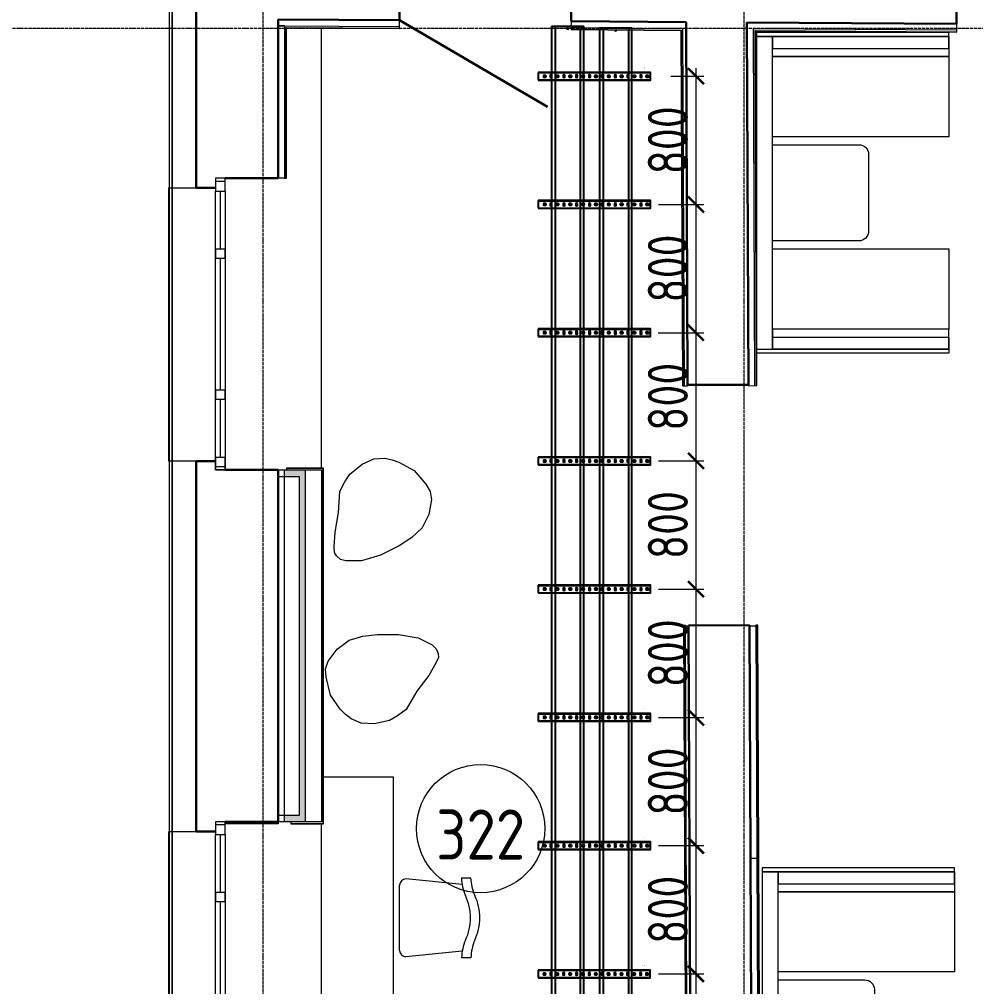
# Model space of a CAD drawing. Header units: millimetres. Extents: x -42533 to 645315, y 3457 to 82611.
# Drawn here: x 324874 to 330840, y 57040 to 63076 of the extents above; entities that cross this region are included whole.
import ezdxf
from ezdxf.enums import TextEntityAlignment as Align

# ---------------------------------------------------------------- set-up
doc = ezdxf.new("R2018")
doc.units = ezdxf.units.MM
doc.linetypes.add('ADSK_Линия сетки', pattern=[25, 20, -2.5, 0, -2.5])
for name, color, linetype in [('00_00_потолок_Панели из стали', 7, 'Continuous'), ('ЭОМ_Лотки авар.', 1, 'Continuous'), ('ЭОМ_Лотки рабочие', 5, 'Continuous')]:
    doc.layers.add(name, color=color, linetype=linetype)
for name, color, linetype, lineweight in [('_ Окна', 7, 'Continuous', 9), ('Аннотация', 7, 'Continuous', 18), ('Двери', 7, 'Continuous', 9), ('Окна', 7, 'Continuous', 9), ('Оси', 253, 'Continuous', 9), ('Перекрытие', 7, 'Continuous', 18), ('Стены внутренние', 7, 'Continuous', 18), ('Стены наружные', 7, 'Continuous', 18), ('Стены несущие', 7, 'Continuous', 30), ('Стены отделка', 7, 'Continuous', 30), ('Стены штриховка', 7, 'Continuous', 9), ('ТХ', 5, 'Continuous', 0), ('ШТРИХОВКА', 252, 'Continuous', 15)]:
    doc.layers.add(name, color=color, linetype=linetype, lineweight=lineweight)
doc.layers.add('Линии', color=7, linetype='Continuous', lineweight=9, true_color=0x00a600)
doc.styles.add('GOST Common', font='GOST_Common.ttf', dxfattribs={"width": 0.9, "height": 350})
doc.styles.get("Standard").update_dxf_attribs({"font": 'arial.ttf'})
doc.styles.add('М2', font='isocpeur.ttf', dxfattribs={"width": 0.8})
doc.dimstyles.new('М2-100', dxfattribs={"dimtxt": 250, "dimasz": 100, "dimexe": 50, "dimexo": 50, "dimgap": 50, "dimtad": 1, "dimdec": 0, "dimzin": 1, "dimtxsty": 'М2', "dimblk": 'ARCHTICK', "dimcen": 2.5, "dimdle": 50, "dimclre": 256, "dimclrt": 256, "dimadec": 0, "dimazin": 0, "dimtfac": 1, "dimtdec": 0, "dimtix": 1, "dimtmove": 1, "dimatfit": 3, "dimldrblk": 'NONE', "dimfxl": 1, "dimtolj": 1, "dimlwd": 9, "dimlwe": 9, "dimarcsym": 1})

# ---------------------------------------------------------------- blocks, each defined once
blk = doc.blocks.new('ТХ 3 этаж')
at = {"layer": 'ТХ', "color": 8}
for p, q in [((54608.9, 31241.8), (54257.6, 31277.4)), ((54604.4, 31284.5), (54662.2, 31284.5)), ((54218.1, 30831.8), (54218.1, 31237.8)), ((54608.9, 30827.7), (54257.6, 30792.2)), ((54662.5, 30785.3), (54605, 30785.3))]:
    blk.add_line(p, q, dxfattribs=at)
for points in [[(57643.6, 36534), (57643.6, 36559), (56443.6, 36559), (56443.6, 36534)], [(56543.6, 35909), (56543.6, 36409), (57643.6, 36409), (57643.6, 35909)], [(56543.6, 34709), (56543.6, 35209), (57643.6, 35209), (57643.6, 34709)], [(57643.6, 34584), (57643.6, 34559), (56443.6, 34559), (56443.6, 34584)], [(57679.6, 31322.5), (57679.6, 31347.5), (56479.6, 31347.5), (56479.6, 31322.5)], [(56579.6, 30697.5), (56579.6, 31197.5), (57679.6, 31197.5), (57679.6, 30697.5)]]:
    blk.add_lwpolyline(points, close=True, dxfattribs=at)
at = {"layer": 'ТХ', "color": 8, "ltscale": 50}
for points in [[(56543.6, 34584), (56543.6, 36534), (56443.6, 36534), (56443.6, 34584)], [(57643.6, 36534), (57643.6, 36409), (56543.6, 36409), (56543.6, 36534)], [(57643.6, 36459), (57643.6, 36534), (56543.6, 36534), (56543.6, 36459)], [(57643.6, 34584), (57643.6, 34709), (56543.6, 34709), (56543.6, 34584)], [(57643.6, 34659), (57643.6, 34584), (56543.6, 34584), (56543.6, 34659)], [(56579.6, 29372.5), (56579.6, 31322.5), (56479.6, 31322.5), (56479.6, 29372.5)], [(57679.6, 31322.5), (57679.6, 31197.5), (56579.6, 31197.5), (56579.6, 31322.5)], [(57679.6, 31247.5), (57679.6, 31322.5), (56579.6, 31322.5), (56579.6, 31247.5)]]:
    blk.add_lwpolyline(points, close=True, dxfattribs=at)
at = {"layer": 'ТХ', "color": 8}
for points in [[(56543.6, 35259), (56543.6, 35859), (57083.6, 35859, -0.414214), (57143.6, 35799), (57143.6, 35319, -0.414214), (57083.6, 35259)], [(56579.6, 30047.5), (56579.6, 30647.5), (57119.6, 30647.5, -0.414214), (57179.6, 30587.5), (57179.6, 30107.5, -0.414214), (57119.6, 30047.5)]]:
    blk.add_lwpolyline(points, format="xyb", close=True, dxfattribs=at)
at = {"layer": 'ТХ', "color": 8, "lineweight": 0}
for points in [[(54216.5, 33356.9), (54099.5, 33298.2), (53981.2, 33262.4), (53883.7, 33262.3), (53848.7, 33271.6), (53824.5, 33293.1), (53811.7, 33315.3), (53809.6, 33349.6), (53815.5, 33441.7), (53836.8, 33563.5), (53846.1, 33696), (53876.9, 33755.2), (53908.4, 33803), (53985, 33865), (54057.6, 33898.1), (54126.2, 33902.2), (54172.6, 33893.5), (54213.6, 33878.8), (54308.5, 33827.1), (54382.7, 33739.8), (54408.3, 33695.5), (54417.1, 33644.4), (54399.8, 33551.6), (54358.9, 33468.8), (54293.7, 33407.5)], [(54080.5, 32803.5), (54211.4, 32803.3), (54333.1, 32782.1), (54420.3, 32738.3), (54447.3, 32714.2), (54459.3, 32684.1), (54460.8, 32658.6), (54447.2, 32627), (54400.4, 32547.4), (54326.6, 32448.2), (54258.7, 32334.1), (54204.5, 32295.1), (54154.8, 32266.6), (54058.6, 32245.7), (53978.9, 32248.8), (53915.8, 32276), (53878.2, 32304.6), (53848.2, 32336.3), (53786.7, 32425.1), (53759.8, 32536.4), (53756.9, 32587.5), (53772, 32637.1), (53829.3, 32712.2), (53903, 32767.8), (53988.8, 32793.2)]]:
    blk.add_lwpolyline(points, close=True, dxfattribs=at)
at = {"layer": 'ТХ', "color": 8}
blk.add_lwpolyline([(53731, 25412.6), (54181, 25412.6), (54181, 31912.6), (53731, 31912.6)], dxfattribs=at)
for centre, radius, start, end in [((54257.6, 31237.8), 39.6, 90, 180), ((54919.7, 31295.8), 315.5, 182.03974, 202.69607), ((54962.3, 31297.3), 301.4, 182.3795, 204.13839), ((54321, 31028.9), 340, 0.98928, 25.27184), ((54396, 31034.4), 323, 0.04506, 25.59188), ((54339, 31035), 321.8, 334.36129, 359.95428), ((54397.1, 31034.9), 321.8, 334.36129, 359.95428), ((54920.3, 30774), 315.5, 157.30393, 177.96026), ((54966.2, 30776.2), 303.4, 156.75305, 178.2859), ((54257.6, 30831.8), 39.6, 180, 270)]:
    blk.add_arc(centre, radius, start, end, dxfattribs=at)
blk = doc.blocks.new('План 3 этажа')
at = {"layer": 'Стены внутренние'}
for points in [[(46580.119, 33907.855), (46620.119, 33907.855), (46620.119, 33947.855), (46489.197, 33947.855), (46489.197, 33907.855), (46528.979, 33907.855)], [(46620.119, 31792.855), (46620.119, 33907.855), (46580.119, 33907.855), (46580.119, 31792.855), (46596.174, 31792.855)], [(46620.119, 31752.855), (46620.119, 31792.855), (46489.197, 31792.855), (46489.197, 31753.855), (46593.874, 31752.855)]]:
    blk.add_hatch(color=8, dxfattribs=at).paths.add_polyline_path(points)
at = {"layer": '_ Окна', "color": 8, "lineweight": 18}
for p, q in [((46119.197, 35767.855), (46059.197, 35767.855)), ((46059.197, 35767.855), (46059.197, 35687.855)), ((46119.197, 35687.855), (46119.197, 35767.855)), ((46059.197, 35687.855), (46119.197, 35687.855)), ((46059.197, 35327.855), (46119.197, 35327.855)), ((46059.197, 35267.855), (46059.197, 35327.855)), ((46119.197, 35327.855), (46119.197, 35267.855)), ((46119.197, 35267.855), (46059.197, 35267.855)), ((46059.197, 34447.855), (46119.197, 34447.855)), ((46059.197, 34387.855), (46059.197, 34447.855)), ((46119.197, 34447.855), (46119.197, 34387.855)), ((46119.197, 34387.855), (46059.197, 34387.855)), ((46059.197, 34027.855), (46119.197, 34027.855)), ((46059.197, 33947.855), (46059.197, 34027.855)), ((46119.197, 34027.855), (46119.197, 33947.855)), ((46119.197, 33947.855), (46059.197, 33947.855)), ((46119.197, 31752.855), (46059.197, 31752.855)), ((46059.197, 31752.855), (46059.197, 31672.855)), ((46119.197, 31672.855), (46119.197, 31752.855)), ((46059.197, 31672.855), (46119.197, 31672.855)), ((46059.197, 31312.855), (46119.197, 31312.855)), ((46059.197, 31252.855), (46059.197, 31312.855)), ((46119.197, 31312.855), (46119.197, 31252.855)), ((46119.197, 31252.855), (46059.197, 31252.855))]:
    blk.add_line(p, q, dxfattribs=at)
at = {"layer": '_ Окна', "color": 8}
for p, q in [((46119.197, 35747.855), (46059.197, 35747.855)), ((46089.197, 35327.855), (46089.197, 35687.855)), ((46089.197, 34447.855), (46089.197, 35267.855)), ((46089.197, 34027.855), (46089.197, 34387.855)), ((46119.197, 33967.855), (46059.197, 33967.855)), ((46119.197, 31732.855), (46059.197, 31732.855)), ((46089.197, 31312.855), (46089.197, 31672.855)), ((46089.197, 30432.855), (46089.197, 31252.855))]:
    blk.add_line(p, q, dxfattribs=at)
at = {"layer": 'Двери', "color": 8, "lineweight": 30}
blk.add_line((47207.495, 36754.794), (48130.571, 36213.655), dxfattribs=at)
at = {"layer": 'Линии', "color": 8}
blk.add_circle((47712.684, 31710.155), 400, dxfattribs=at)
at = {"layer": 'Окна', "color": 8}
for p, q in [((46059.197, 35767.855), (46059.197, 35687.855)), ((46119.197, 35767.855), (46059.197, 35767.855)), ((46119.197, 35687.855), (46119.197, 35767.855)), ((46059.197, 35327.855), (46059.197, 35687.855)), ((46119.197, 35687.855), (46119.197, 35327.855)), ((46059.197, 35327.855), (46059.197, 35267.855)), ((46119.197, 35267.855), (46119.197, 35327.855)), ((46059.197, 34447.855), (46059.197, 35267.855)), ((46119.197, 35267.855), (46119.197, 34447.855)), ((46059.197, 34447.855), (46059.197, 34387.855)), ((46119.197, 34387.855), (46119.197, 34447.855)), ((46059.197, 34027.855), (46059.197, 34387.855)), ((46119.197, 34387.855), (46119.197, 34027.855)), ((46059.197, 34027.855), (46059.197, 33947.855)), ((46119.197, 33947.855), (46119.197, 34027.855)), ((46059.197, 33947.855), (46119.197, 33947.855)), ((46059.197, 31752.855), (46059.197, 31672.855)), ((46119.197, 31752.855), (46059.197, 31752.855)), ((46119.197, 31672.855), (46119.197, 31752.855)), ((46059.197, 31312.855), (46059.197, 31672.855)), ((46119.197, 31672.855), (46119.197, 31312.855)), ((46059.197, 31312.855), (46059.197, 31252.855)), ((46119.197, 31252.855), (46119.197, 31312.855)), ((46059.197, 30432.855), (46059.197, 31252.855)), ((46119.197, 31252.855), (46119.197, 30432.855))]:
    blk.add_line(p, q, dxfattribs=at)
at = {"layer": 'Оси', "color": 8, "linetype": 'ADSK_Линия сетки'}
for p, q in [((49356.908, -3523.688), (49356.908, 43515.246)), ((46356.908, -3523.688), (46356.908, 42848.902)), ((-10051.774, 36703.902), (56512.196, 36703.902))]:
    blk.add_line(p, q, dxfattribs=at)
at = {"layer": 'Перекрытие', "color": 8}
for p, q in [((46720.119, 33959.767), (46720.119, 36706.028)), ((46489.197, 35767.855), (46449.197, 35767.855)), ((46449.197, 31752.855), (46449.197, 31740.855)), ((46449.197, 31740.855), (46119.197, 31740.855)), ((46720.119, 25914.851), (46720.119, 31740.855))]:
    blk.add_line(p, q, dxfattribs=at)
at = {"layer": 'Стены наружные', "color": 8}
for p, q in [((45768.197, 34002.855), (45768.197, 35707.855)), ((45768.197, 35707.855), (45769.197, 35707.855)), ((45769.197, 35707.855), (45769.197, 34002.855)), ((45789.197, 35707.855), (45789.197, 34002.855)), ((45789.197, 34002.855), (45789.197, 35707.855)), ((45769.197, 34002.855), (45768.197, 34002.855)), ((45769.197, 34002.855), (45769.197, 34002.855)), ((45768.197, 29992.855), (45768.197, 31690.022)), ((45769.197, 31690.022), (45768.197, 31690.022)), ((45769.197, 29992.855), (45769.197, 31692.855)), ((45769.197, 31690.022), (45769.197, 29992.855)), ((45789.197, 31692.855), (45789.197, 29992.855)), ((45789.197, 29992.855), (45789.197, 31692.855))]:
    blk.add_line(p, q, dxfattribs=at)
at = {"layer": 'Стены несущие', "color": 8}
for p, q in [((45939.197, 35707.855), (45939.197, 43657.707)), ((47207.495, 36754.794), (47210.017, 37134.786)), ((48279.994, 37127.684), (48277.471, 36747.692)), ((50681.418, 36731.736), (50683.941, 37111.727)), ((47207.495, 36754.794), (46449.197, 36759.827)), ((46449.197, 36759.827), (46449.197, 35767.855)), ((47207.495, 36754.794), (47207.495, 36754.794)), ((48994.214, 36742.935), (48277.471, 36747.692)), ((48994.214, 36742.935), (49003.563, 34478.382)), ((49374.228, 36740.412), (50681.418, 36731.736)), ((49383.56, 34479.951), (49374.228, 36740.412)), ((46119.197, 35767.855), (46449.197, 35767.855)), ((45939.197, 35707.855), (46059.197, 35707.855)), ((49003.563, 34478.382), (49383.56, 34479.951)), ((46059.197, 34002.855), (45939.197, 34002.855)), ((45939.197, 31692.855), (45939.197, 34002.855)), ((46449.197, 33947.855), (46119.197, 33947.855)), ((46449.197, 33947.855), (46449.197, 31752.855)), ((49389.753, 32979.963), (49009.756, 32978.395)), ((49009.756, 32978.395), (49043.152, 24889.306)), ((49423.149, 24890.875), (49389.753, 32979.963)), ((46119.197, 31752.855), (46449.197, 31752.855)), ((45939.197, 31692.855), (46059.197, 31692.855))]:
    blk.add_line(p, q, dxfattribs=at)
at = {"layer": 'Стены отделка', "color": 8, "lineweight": 9}
for p, q in [((45769.197, 39003.902), (45769.197, 35707.855)), ((45789.197, 35707.855), (45789.197, 39003.902)), ((45789.197, 39003.902), (45789.197, 35707.855)), ((46449.197, 36759.827), (46448.931, 36719.828)), ((46448.931, 36719.828), (47207.229, 36714.795)), ((46489.197, 36719.826), (46449.197, 36719.826)), ((46489.197, 36719.561), (46489.197, 36719.826)), ((46501.197, 35767.855), (46501.197, 36707.481)), ((46501.197, 36707.481), (47207.15, 36702.795)), ((47207.15, 36702.795), (47207.229, 36714.795)), ((47207.229, 36714.795), (47207.495, 36754.794)), ((48277.206, 36707.693), (48277.126, 36695.693)), ((48277.471, 36747.692), (48277.206, 36707.693)), ((48277.471, 36747.692), (48277.471, 36747.692)), ((48640.484, 36705.282), (48993.949, 36702.935)), ((48983.588, 34472.299), (48974.379, 36703.065)), ((48994.379, 36702.938), (48974.38, 36702.855)), ((48993.949, 36702.935), (48994.214, 36742.935)), ((49374.27, 36740.412), (49374.004, 36700.413)), ((49374.004, 36700.413), (49374.393, 36700.41)), ((50682.577, 36731.728), (49374.27, 36740.412)), ((49423.585, 34474.116), (49414.394, 36700.145)), ((50682.857, 36691.725), (49414.394, 36700.145)), ((50682.312, 36691.729), (50682.577, 36731.728)), ((48277.126, 36695.693), (48962.428, 36691.144)), ((48962.428, 36691.144), (48971.589, 34472.25)), ((49435.585, 34474.165), (49426.444, 36688.065)), ((49426.444, 36688.065), (50682.778, 36679.726)), ((50682.778, 36679.726), (50682.857, 36691.725)), ((46489.197, 35768.855), (46489.197, 35767.855)), ((46489.197, 35767.855), (46501.197, 35767.855)), ((45769.197, 35707.855), (45789.197, 35707.855)), ((45789.197, 35707.855), (45939.197, 35707.855)), ((48971.589, 34472.25), (49003.588, 34472.382)), ((49003.588, 34472.382), (49003.563, 34478.382)), ((49383.56, 34479.951), (49383.585, 34473.951)), ((49383.585, 34473.951), (49435.585, 34474.165)), ((45789.197, 34002.855), (45769.197, 34002.855)), ((45769.197, 34002.855), (45769.197, 31692.855)), ((45789.197, 31692.855), (45789.197, 34002.855)), ((45939.197, 34002.855), (45789.197, 34002.855)), ((45789.197, 34002.855), (45789.197, 31692.855)), ((46449.197, 33947.855), (46720.119, 33947.855)), ((46450.835, 33947.855), (46450.835, 33907.855)), ((46489.197, 31752.855), (46489.197, 33947.855)), ((46730.119, 33959.855), (46501.197, 33959.855)), ((46501.197, 33959.855), (46501.197, 33947.855)), ((46620.119, 31752.855), (46620.119, 33947.855)), ((46720.119, 33947.855), (46720.119, 31752.855)), ((46732.119, 31742.855), (46732.119, 33957.855)), ((46450.835, 33907.855), (46580.119, 33907.855)), ((46580.119, 33907.855), (46580.119, 31792.855)), ((48989.756, 32978.312), (48977.756, 32978.263)), ((48977.756, 32978.263), (49011.637, 24771.724)), ((49023.637, 24771.774), (48989.756, 32978.312)), ((49009.781, 32972.395), (48989.781, 32972.312)), ((49429.777, 32974.129), (49389.778, 32973.964)), ((49441.753, 32980.178), (49429.753, 32980.129)), ((49429.753, 32980.129), (49463.66, 24767.199)), ((49475.66, 24767.248), (49441.753, 32980.178)), ((46720.119, 31752.855), (46449.197, 31752.855)), ((46580.119, 31792.855), (46450.835, 31792.855)), ((46450.835, 31792.855), (46450.835, 31752.855)), ((46529.197, 31752.855), (46529.197, 31740.855)), ((45769.197, 31692.855), (45789.197, 31692.855)), ((45789.197, 31692.855), (45939.197, 31692.855)), ((46529.197, 31740.855), (46730.119, 31740.855)), ((49435.764, 31524.141), (49395.764, 31523.976))]:
    blk.add_line(p, q, dxfattribs=at)
at = {"layer": 'Стены штриховка', "color": 8}
for p, q in [((46489.197, 36719.561), (46489.197, 35768.855)), ((46499.197, 35767.855), (46499.197, 36709.494)), ((46499.197, 36709.494), (47207.163, 36704.795)), ((48277.206, 36707.693), (48277.206, 36707.693)), ((48640.484, 36705.282), (48277.206, 36707.693)), ((48277.14, 36697.693), (48964.42, 36693.131)), ((48964.42, 36693.131), (48973.589, 34472.258)), ((49433.585, 34474.157), (49424.436, 36690.078)), ((49424.436, 36690.078), (50682.791, 36681.726)), ((46732.119, 33957.855), (46501.197, 33957.855)), ((46730.119, 31740.855), (46730.119, 33959.855)), ((46732.119, 33959.855), (46730.119, 33959.855)), ((46732.119, 33957.855), (46732.119, 33959.855)), ((48979.756, 32978.271), (49013.637, 24771.733)), ((49473.66, 24767.24), (49439.753, 32980.17)), ((46529.197, 31742.855), (46732.119, 31742.855)), ((46730.119, 31740.855), (46732.119, 31740.855)), ((46732.119, 31740.855), (46732.119, 31742.855))]:
    blk.add_line(p, q, dxfattribs=at)
at = {"layer": 'ЭОМ_Лотки рабочие'}
blk.add_blockref('ТХ 3 этаж', (-7010.895, 118.542), dxfattribs=at)
at = {"layer": 'Аннотация', "color": 8, "lineweight": 9, "insert": (47712.684, 31673.207), "char_height": 312.5, "width": 520.21112, "attachment_point": 5, "line_spacing_factor": 1.022766, "style": 'GOST Common'}
blk.add_mtext('322', dxfattribs=at)
blk = doc.blocks.new('*U1332')
at = {"color": 0, "linetype": 'Continuous', "lineweight": 25}
for p, q in [((-78.8, -26281.8), (-78.8, 0)), ((78.8, -26281.8), (78.8, 0))]:
    blk.add_line(p, q, dxfattribs=at)
blk.add_lwpolyline([(100.8, -26281.8), (100.8, 0), (-100.8, 0), (-100.8, -26281.8)], close=True, dxfattribs=at)
at = {"color": 0, "linetype": 'ByBlock', "lineweight": -2}
blk.add_circle((0, -26268.4), 3.5, dxfattribs=at)
at = {"color": 0, "flags": 9}
for tag, p in [('АРТИКУЛ', (-59.7, -11.8)), ('НАИМЕНОВАНИЕ', (-59.1, -7)), ('ПРИМЕЧАНИЕ', (-58.8, -17.3))]:
    blk.add_attdef(tag, text='', height=2.5, dxfattribs=at).set_placement(p, align=Align.TOP_LEFT)
at = {"color": 0, "lineweight": 30, "flags": 104}
for tag, p in [('ВЫСОТА', (-59.6, -20.9)), ('ДЛИНА', (-59.5, -36.1)), ('ТОЛЩИНА', (-59, -31)), ('ШИРИНА', (-58.9, -25.1))]:
    blk.add_attdef(tag, text='', height=2.5, dxfattribs=at).set_placement(p, align=Align.TOP_LEFT)
blk = doc.blocks.new('*U1326')
at = {"color": 0, "linetype": 'Continuous', "lineweight": 25}
for p, q in [((-78.8, -25997.9), (-78.8, 0)), ((78.8, -25997.9), (78.8, 0))]:
    blk.add_line(p, q, dxfattribs=at)
blk.add_lwpolyline([(100.8, -25997.9), (100.8, 0), (-100.8, 0), (-100.8, -25997.9)], close=True, dxfattribs=at)
at = {"color": 0, "linetype": 'ByBlock', "lineweight": -2}
blk.add_circle((0, -25984.6), 3.5, dxfattribs=at)
at = {"color": 0, "flags": 9}
for tag, p in [('АРТИКУЛ', (-59.7, -11.8)), ('НАИМЕНОВАНИЕ', (-59.1, -7)), ('ПРИМЕЧАНИЕ', (-58.8, -17.3))]:
    blk.add_attdef(tag, text='', height=2.5, dxfattribs=at).set_placement(p, align=Align.TOP_LEFT)
at = {"color": 0, "lineweight": 30, "flags": 104}
for tag, p in [('ВЫСОТА', (-59.6, -20.9)), ('ДЛИНА', (-59.5, -36.1)), ('ТОЛЩИНА', (-59, -31)), ('ШИРИНА', (-58.9, -25.1))]:
    blk.add_attdef(tag, text='', height=2.5, dxfattribs=at).set_placement(p, align=Align.TOP_LEFT)
blk = doc.blocks.new('*U45')
at = {"color": 0, "linetype": 'ByBlock', "lineweight": -2}
for points in [[(24, -700), (24, 0), (-24, 0), (-24, -700)], [(-22.5, -700), (-22.5, 0)], [(22.5, -700), (22.5, 0)], [(-24, -700), (24, -700)]]:
    blk.add_lwpolyline(points, dxfattribs=at)
at = {"color": 254, "transparency": 33554483}
blk.add_lwpolyline([(0, 0.7), (0, -2.2)], dxfattribs=at)
at = {"color": 0, "linetype": 'ByBlock', "lineweight": -2}
for points in [[(-6.7, -54.8, 0.345739), (-6.7, -65.2), (6.7, -65.2, 0.345739), (6.7, -54.8)], [(-5.2, -13.3), (-5.2, -26.7, 0.345739), (5.2, -26.7), (5.2, -13.3, 0.345739)], [(-5.2, -93.3), (-5.2, -106.7, 0.345739), (5.2, -106.7), (5.2, -93.3, 0.345739)], [(-6.7, -134.8, 0.345739), (-6.7, -145.2), (6.7, -145.2, 0.345739), (6.7, -134.8)], [(-5.2, -173.3), (-5.2, -186.7, 0.345739), (5.2, -186.7), (5.2, -173.3, 0.345739)], [(-6.7, -214.8, 0.345739), (-6.7, -225.2), (6.7, -225.2, 0.345739), (6.7, -214.8)], [(-6.7, -294.8, 0.345739), (-6.7, -305.2), (6.7, -305.2, 0.345739), (6.7, -294.8)], [(-5.2, -253.3), (-5.2, -266.7, 0.345739), (5.2, -266.7), (5.2, -253.3, 0.345739)], [(-5.2, -333.3), (-5.2, -346.7, 0.345739), (5.2, -346.7), (5.2, -333.3, 0.345739)], [(-6.7, -374.8, 0.345739), (-6.7, -385.2), (6.7, -385.2, 0.345739), (6.7, -374.8)], [(-5.2, -413.3), (-5.2, -426.7, 0.345739), (5.2, -426.7), (5.2, -413.3, 0.345739)], [(-6.7, -454.8, 0.345739), (-6.7, -465.2), (6.7, -465.2, 0.345739), (6.7, -454.8)], [(-6.7, -534.8, 0.345739), (-6.7, -545.2), (6.7, -545.2, 0.345739), (6.7, -534.8)], [(-5.2, -493.3), (-5.2, -506.7, 0.345739), (5.2, -506.7), (5.2, -493.3, 0.345739)], [(-5.2, -573.3), (-5.2, -586.7, 0.345739), (5.2, -586.7), (5.2, -573.3, 0.345739)], [(-6.7, -614.8, 0.345739), (-6.7, -625.2), (6.7, -625.2, 0.345739), (6.7, -614.8)], [(-5.2, -653.3), (-5.2, -666.7, 0.345739), (5.2, -666.7), (5.2, -653.3, 0.345739)]]:
    blk.add_lwpolyline(points, format="xyb", close=True, dxfattribs=at)
at = {"flags": 9}
for tag, p in [('АРТИКУЛ', (-58.9, -24.5)), ('ПРИМЕЧАНИЕ', (-58.3, -30.8)), ('НАИМЕНОВАНИЕ', (-58.2, -19.4))]:
    blk.add_attdef(tag, p, '', height=2.5, dxfattribs=at)
at = {"lineweight": 30, "flags": 104}
blk.add_attdef('ДЛИНА', text='', height=2.5, dxfattribs=at).set_placement((-57.7, -34.6), align=Align.TOP_LEFT)
blk = doc.blocks.new('_ArchTick')
at = {"color": 0, "linetype": 'ByBlock', "lineweight": 70, "const_width": 0.15}
blk.add_lwpolyline([(-0.5, -0.5), (0.5, 0.5)], dxfattribs=at)
blk = doc.blocks.new('*D1554')
at = {"layer": '00_00_потолок_Панели из стали', "color": 0, "lineweight": 9, "transparency": 16777216}
blk.add_line((329093.7, 57170.1), (329093.7, 56269.9), dxfattribs=at)
at = {"layer": '00_00_потолок_Панели из стали', "lineweight": 9, "transparency": 16777216}
for p, q in [((328938, 57120.1), (329143.7, 57120.1)), ((328860.2, 56319.9), (329143.7, 56319.9))]:
    blk.add_line(p, q, dxfattribs=at)
at = {"layer": 'Defpoints', "color": 0, "transparency": 16777216}
for p in [(328888, 57120.1), (328810.2, 56319.9), (329093.7, 56319.9)]:
    blk.add_point(p, dxfattribs=at)
at = {"layer": '00_00_потолок_Панели из стали', "color": 0, "lineweight": 9, "transparency": 16777216, "xscale": 100, "yscale": 100, "zscale": 100}
for p, rotation in [((329093.7, 57120.1), 90), ((329093.7, 56319.9), 270)]:
    blk.add_blockref('_ArchTick', p, dxfattribs=dict(at, rotation=rotation))
at = {"layer": '00_00_потолок_Панели из стали', "transparency": 16777216, "insert": (328918.7, 56720), "char_height": 250, "attachment_point": 5, "rotation": 90, "style": 'М2'}
blk.add_mtext('\\A1;800', dxfattribs=at)
blk = doc.blocks.new('_None')
blk = doc.blocks.new('*D1630')
at = {"layer": '00_00_потолок_Панели из стали', "color": 0, "lineweight": 9, "transparency": 16777216}
blk.add_line((329095.1, 58770.5), (329095.1, 57870.3), dxfattribs=at)
at = {"layer": '00_00_потолок_Панели из стали', "lineweight": 9, "transparency": 16777216}
for p, q in [((328939.4, 58720.5), (329145.1, 58720.5)), ((328861.6, 57920.3), (329145.1, 57920.3))]:
    blk.add_line(p, q, dxfattribs=at)
at = {"layer": 'Defpoints', "color": 0, "transparency": 16777216}
for p in [(328889.4, 58720.5), (328811.6, 57920.3), (329095.1, 57920.3)]:
    blk.add_point(p, dxfattribs=at)
at = {"layer": '00_00_потолок_Панели из стали', "color": 0, "lineweight": 9, "transparency": 16777216, "xscale": 100, "yscale": 100, "zscale": 100}
for p, rotation in [((329095.1, 58720.5), 90), ((329095.1, 57920.3), 270)]:
    blk.add_blockref('_ArchTick', p, dxfattribs=dict(at, rotation=rotation))
at = {"layer": '00_00_потолок_Панели из стали', "transparency": 16777216, "insert": (328920.1, 58320.4), "char_height": 250, "attachment_point": 5, "rotation": 90, "style": 'М2'}
blk.add_mtext('\\A1;800', dxfattribs=at)
blk = doc.blocks.new('*D1631')
at = {"layer": '00_00_потолок_Панели из стали', "color": 0, "lineweight": 9, "transparency": 16777216}
blk.add_line((329095.1, 57970.3), (329095.1, 57070.1), dxfattribs=at)
at = {"layer": '00_00_потолок_Панели из стали', "lineweight": 9, "transparency": 16777216}
for p, q in [((328939.4, 57920.3), (329145.1, 57920.3)), ((328861.6, 57120.1), (329145.1, 57120.1))]:
    blk.add_line(p, q, dxfattribs=at)
at = {"layer": 'Defpoints', "color": 0, "transparency": 16777216}
for p in [(328889.4, 57920.3), (328811.6, 57120.1), (329095.1, 57120.1)]:
    blk.add_point(p, dxfattribs=at)
at = {"layer": '00_00_потолок_Панели из стали', "color": 0, "lineweight": 9, "transparency": 16777216, "xscale": 100, "yscale": 100, "zscale": 100}
for p, rotation in [((329095.1, 57920.3), 90), ((329095.1, 57120.1), 270)]:
    blk.add_blockref('_ArchTick', p, dxfattribs=dict(at, rotation=rotation))
at = {"layer": '00_00_потолок_Панели из стали', "transparency": 16777216, "insert": (328920.1, 57520.2), "char_height": 250, "attachment_point": 5, "rotation": 90, "style": 'М2'}
blk.add_mtext('\\A1;800', dxfattribs=at)
blk = doc.blocks.new('*D1633')
at = {"layer": '00_00_потолок_Панели из стали', "color": 0, "lineweight": 9, "transparency": 16777216}
blk.add_line((329095.1, 61171.1), (329095.1, 60270.9), dxfattribs=at)
at = {"layer": '00_00_потолок_Панели из стали', "lineweight": 9, "transparency": 16777216}
for p, q in [((328859.5, 61121.1), (329145.1, 61121.1)), ((328861.6, 60320.9), (329145.1, 60320.9))]:
    blk.add_line(p, q, dxfattribs=at)
at = {"layer": 'Defpoints', "color": 0, "transparency": 16777216}
for p in [(328809.5, 61121.1), (328811.6, 60320.9), (329095.1, 60320.9)]:
    blk.add_point(p, dxfattribs=at)
at = {"layer": '00_00_потолок_Панели из стали', "color": 0, "lineweight": 9, "transparency": 16777216, "xscale": 100, "yscale": 100, "zscale": 100}
for p, rotation in [((329095.1, 61121.1), 90), ((329095.1, 60320.9), 270)]:
    blk.add_blockref('_ArchTick', p, dxfattribs=dict(at, rotation=rotation))
at = {"layer": '00_00_потолок_Панели из стали', "transparency": 16777216, "insert": (328920.1, 60721), "char_height": 250, "attachment_point": 5, "rotation": 90, "style": 'М2'}
blk.add_mtext('\\A1;800', dxfattribs=at)
blk = doc.blocks.new('*D1634')
at = {"layer": '00_00_потолок_Панели из стали', "color": 0, "lineweight": 9, "transparency": 16777216}
blk.add_line((329095.1, 60370.9), (329095.1, 59470.7), dxfattribs=at)
at = {"layer": '00_00_потолок_Панели из стали', "lineweight": 9, "transparency": 16777216}
for p, q in [((328862.3, 60320.9), (329145.1, 60320.9)), ((328861.6, 59520.7), (329145.1, 59520.7))]:
    blk.add_line(p, q, dxfattribs=at)
at = {"layer": 'Defpoints', "color": 0, "transparency": 16777216}
for p in [(328812.3, 60320.9), (328811.6, 59520.7), (329095.1, 59520.7)]:
    blk.add_point(p, dxfattribs=at)
at = {"layer": '00_00_потолок_Панели из стали', "color": 0, "lineweight": 9, "transparency": 16777216, "xscale": 100, "yscale": 100, "zscale": 100}
for p, rotation in [((329095.1, 60320.9), 90), ((329095.1, 59520.7), 270)]:
    blk.add_blockref('_ArchTick', p, dxfattribs=dict(at, rotation=rotation))
at = {"layer": '00_00_потолок_Панели из стали', "transparency": 16777216, "insert": (328920.1, 59920.8), "char_height": 250, "attachment_point": 5, "rotation": 90, "style": 'М2'}
blk.add_mtext('\\A1;800', dxfattribs=at)
blk = doc.blocks.new('*D1635')
at = {"layer": '00_00_потолок_Панели из стали', "lineweight": 9, "transparency": 16777216}
for p, q in [((328939.4, 59520.7), (329145.1, 59520.7)), ((328861.6, 58720.5), (329145.1, 58720.5))]:
    blk.add_line(p, q, dxfattribs=at)
at = {"layer": '00_00_потолок_Панели из стали', "color": 0, "lineweight": 9, "transparency": 16777216}
blk.add_line((329095.1, 59570.7), (329095.1, 58670.5), dxfattribs=at)
at = {"layer": 'Defpoints', "color": 0, "transparency": 16777216}
for p in [(328889.4, 59520.7), (328811.6, 58720.5), (329095.1, 58720.5)]:
    blk.add_point(p, dxfattribs=at)
at = {"layer": '00_00_потолок_Панели из стали', "color": 0, "lineweight": 9, "transparency": 16777216, "xscale": 100, "yscale": 100, "zscale": 100}
for p, rotation in [((329095.1, 59520.7), 90), ((329095.1, 58720.5), 270)]:
    blk.add_blockref('_ArchTick', p, dxfattribs=dict(at, rotation=rotation))
at = {"layer": '00_00_потолок_Панели из стали', "transparency": 16777216, "insert": (328920.1, 59120.6), "char_height": 250, "attachment_point": 5, "rotation": 90, "style": 'М2'}
blk.add_mtext('\\A1;800', dxfattribs=at)
blk = doc.blocks.new('*D1621')
at = {"layer": '00_00_потолок_Панели из стали', "color": 0, "lineweight": 9, "transparency": 16777216}
blk.add_line((329095.1, 61971.3), (329095.1, 61071.1), dxfattribs=at)
at = {"layer": '00_00_потолок_Панели из стали', "lineweight": 9, "transparency": 16777216}
for p, q in [((328861.6, 61921.3), (329145.1, 61921.3)), ((328861.6, 61121.1), (329145.1, 61121.1))]:
    blk.add_line(p, q, dxfattribs=at)
at = {"layer": 'Defpoints', "color": 0, "transparency": 16777216}
for p in [(328811.6, 61921.3), (328811.6, 61121.1), (329095.1, 61121.1)]:
    blk.add_point(p, dxfattribs=at)
at = {"layer": '00_00_потолок_Панели из стали', "color": 0, "lineweight": 9, "transparency": 16777216, "xscale": 100, "yscale": 100, "zscale": 100}
for p, rotation in [((329095.1, 61921.3), 90), ((329095.1, 61121.1), 270)]:
    blk.add_blockref('_ArchTick', p, dxfattribs=dict(at, rotation=rotation))
at = {"layer": '00_00_потолок_Панели из стали', "transparency": 16777216, "insert": (328920.1, 61521.2), "char_height": 250, "attachment_point": 5, "rotation": 90, "style": 'М2'}
blk.add_mtext('\\A1;800', dxfattribs=at)
blk = doc.blocks.new('*D1622')
at = {"layer": '00_00_потолок_Панели из стали', "lineweight": 9, "transparency": 16777216}
for p, q in [((328939.4, 62721.5), (329145.1, 62721.5)), ((328861.6, 61921.3), (329145.1, 61921.3))]:
    blk.add_line(p, q, dxfattribs=at)
at = {"layer": '00_00_потолок_Панели из стали', "color": 0, "lineweight": 9, "transparency": 16777216}
blk.add_line((329095.1, 62771.5), (329095.1, 61871.3), dxfattribs=at)
at = {"layer": 'Defpoints', "color": 0, "transparency": 16777216}
for p in [(328889.4, 62721.5), (328811.6, 61921.3), (329095.1, 61921.3)]:
    blk.add_point(p, dxfattribs=at)
at = {"layer": '00_00_потолок_Панели из стали', "color": 0, "lineweight": 9, "transparency": 16777216, "xscale": 100, "yscale": 100, "zscale": 100}
for p, rotation in [((329095.1, 62721.5), 90), ((329095.1, 61921.3), 270)]:
    blk.add_blockref('_ArchTick', p, dxfattribs=dict(at, rotation=rotation))
at = {"layer": '00_00_потолок_Панели из стали', "transparency": 16777216, "insert": (328920.1, 62321.4), "char_height": 250, "attachment_point": 5, "rotation": 90, "style": 'М2'}
blk.add_mtext('\\A1;800', dxfattribs=at)

msp = doc.modelspace()

# ---------------------------------------------------------------- block references
at = {"layer": 'ШТРИХОВКА'}
msp.add_blockref('План 3 этажа', (280039.2, 26316.4), dxfattribs=at)
at = {"layer": 'ЭОМ_Лотки авар.', "color": 1, "rotation": 180}
msp.add_blockref('*U1326', (328295, 37033.2), dxfattribs=at)
at = {"layer": 'ЭОМ_Лотки рабочие', "rotation": 180}
msp.add_blockref('*U1332', (328594.6, 36738.5), dxfattribs=at)
at = {"layer": 'ЭОМ_Лотки рабочие'}
ref = msp.add_blockref('*U45', (328811.6, 62721.5), dxfattribs=dict(at, rotation=270))
lines = msp.add_mtext('700 мм', dxfattribs={"layer": '0', "insert": (328777, 62779.2), "char_height": 2.5, "attachment_point": 1, "rotation": 270})
ref.add_attrib('ДЛИНА', '', (328777, 62779.2), dxfattribs={"flags": 2}).embed_mtext(lines)
ref = msp.add_blockref('*U45', (328811.6, 61921.3), dxfattribs=dict(at, rotation=270))
lines = msp.add_mtext('700 мм', dxfattribs={"layer": '0', "insert": (328777, 61979), "char_height": 2.5, "attachment_point": 1, "rotation": 270})
ref.add_attrib('ДЛИНА', '', (328777, 61979), dxfattribs={"flags": 2}).embed_mtext(lines)
ref = msp.add_blockref('*U45', (328811.6, 61121.1), dxfattribs=dict(at, rotation=270))
lines = msp.add_mtext('700 мм', dxfattribs={"layer": '0', "insert": (328777, 61178.8), "char_height": 2.5, "attachment_point": 1, "rotation": 270})
ref.add_attrib('ДЛИНА', '', (328777, 61178.8), dxfattribs={"flags": 2}).embed_mtext(lines)
ref = msp.add_blockref('*U45', (328811.6, 60320.9), dxfattribs=dict(at, rotation=270))
lines = msp.add_mtext('700 мм', dxfattribs={"layer": '0', "insert": (328777, 60378.6), "char_height": 2.5, "attachment_point": 1, "rotation": 270})
ref.add_attrib('ДЛИНА', '', (328777, 60378.6), dxfattribs={"flags": 2}).embed_mtext(lines)
ref = msp.add_blockref('*U45', (328811.6, 59520.7), dxfattribs=dict(at, rotation=270))
lines = msp.add_mtext('700 мм', dxfattribs={"layer": '0', "insert": (328777, 59578.4), "char_height": 2.5, "attachment_point": 1, "rotation": 270})
ref.add_attrib('ДЛИНА', '', (328777, 59578.4), dxfattribs={"flags": 2}).embed_mtext(lines)
ref = msp.add_blockref('*U45', (328811.6, 58720.5), dxfattribs=dict(at, rotation=270))
lines = msp.add_mtext('700 мм', dxfattribs={"layer": '0', "insert": (328777, 58778.2), "char_height": 2.5, "attachment_point": 1, "rotation": 270})
ref.add_attrib('ДЛИНА', '', (328777, 58778.2), dxfattribs={"flags": 2}).embed_mtext(lines)
ref = msp.add_blockref('*U45', (328811.6, 57920.3), dxfattribs=dict(at, rotation=270))
lines = msp.add_mtext('700 мм', dxfattribs={"layer": '0', "insert": (328777, 57978), "char_height": 2.5, "attachment_point": 1, "rotation": 270})
ref.add_attrib('ДЛИНА', '', (328777, 57978), dxfattribs={"flags": 2}).embed_mtext(lines)
ref = msp.add_blockref('*U45', (328810.2, 57120.1), dxfattribs=dict(at, rotation=270))
lines = msp.add_mtext('700 мм', dxfattribs={"layer": '0', "insert": (328775.6, 57177.8), "char_height": 2.5, "attachment_point": 1, "rotation": 270})
ref.add_attrib('ДЛИНА', '', (328775.6, 57177.8), dxfattribs={"flags": 2}).embed_mtext(lines)

# ---------------------------------------------------------------- dimensions: what is measured, and where the dimension line sits
at = {"layer": '00_00_потолок_Панели из стали'}
for base, p1, p2, picture, middle in [((329095.1, 61921.3), (328889.4, 62721.5), (328811.6, 61921.3), '*D1622', (328920.1, 62321.4)), ((329095.1, 61121.1), (328811.6, 61921.3), (328811.6, 61121.1), '*D1621', (328920.1, 61521.2)), ((329095.1, 60320.9), (328809.5, 61121.1), (328811.6, 60320.9), '*D1633', (328920.1, 60721)), ((329095.1, 59520.7), (328812.3, 60320.9), (328811.6, 59520.7), '*D1634', (328920.1, 59920.8)), ((329095.1, 58720.5), (328889.4, 59520.7), (328811.6, 58720.5), '*D1635', (328920.1, 59120.6)), ((329095.1, 57920.3), (328889.4, 58720.5), (328811.6, 57920.3), '*D1630', (328920.1, 58320.4)), ((329095.1, 57120.1), (328889.4, 57920.3), (328811.6, 57120.1), '*D1631', (328920.1, 57520.2)), ((329093.7, 56319.9), (328888, 57120.1), (328810.2, 56319.9), '*D1554', (328918.7, 56720))]:
    dim = msp.add_linear_dim(base=base, p1=p1, p2=p2, angle=90, dimstyle='М2-100', dxfattribs=at)
    dim.commit()
    dim.dimension.update_dxf_attribs({"geometry": picture, "text_midpoint": middle})

doc.saveas('drawing.dxf')
